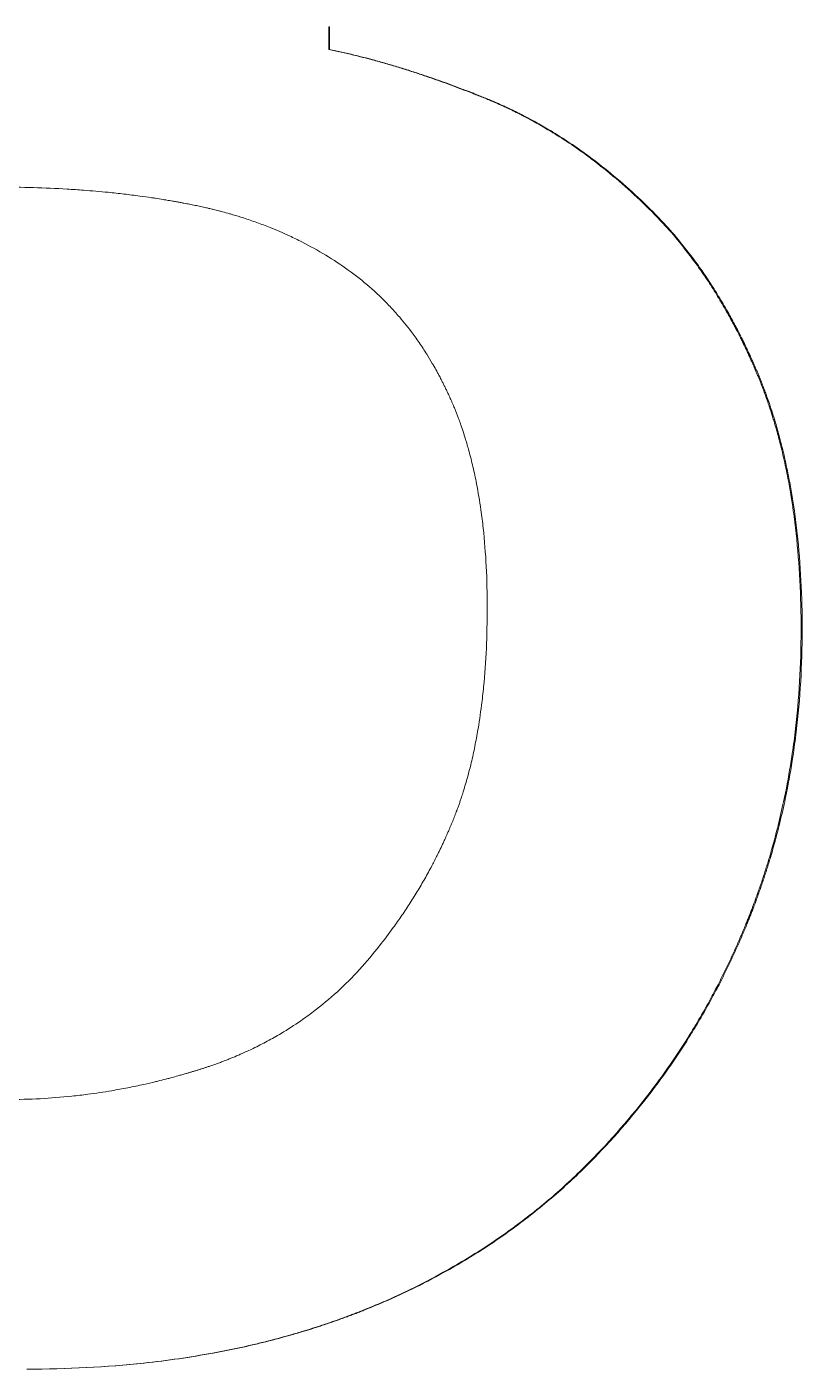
# Model space of a CAD drawing. Header units: millimetres. Extents: x 0 to 8410, y 0 to 5940.
# Drawn here: x 537.931 to 538.764, y 4859.147 to 4860.59 of the extents above; entities that cross this region are included whole.
import ezdxf

# ---------------------------------------------------------------- set-up
doc = ezdxf.new("R2010")
doc.units = ezdxf.units.MM
doc.header["$LTSCALE"] = 10
doc.layers.add('가시적인 것(ISO)', color=3, linetype='Continuous', lineweight=5, true_color=0x00ff00)

msp = doc.modelspace()

# ---------------------------------------------------------------- linework, layer by layer
at = {"layer": '가시적인 것(ISO)'}
for p, q in [((538.2556, 4860.5896), (538.2564, 4860.5896)), ((538.2564, 4860.5896), (538.2564, 4860.5653)), ((538.2556, 4860.5653), (538.2564, 4860.5653)), ((538.5902, 4860.4032), (538.5913, 4860.4032))]:
    msp.add_line(p, q, dxfattribs=at)
for points, knots in [([(538.2556, 4860.5896), (538.2556, 4860.5862), (538.2556, 4860.5829), (538.2556, 4860.5795), (538.2556, 4860.5748), (538.2556, 4860.57), (538.2556, 4860.5653)], [0, 0, 0, 0, 0.001012966, 0.001012966, 0.001012966, 0.002431118, 0.002431118, 0.002431118, 0.002431118]), ([(538.2556, 4860.5653), (538.2643, 4860.5635), (538.2732, 4860.5615), (538.2821, 4860.5593), (538.2889, 4860.5577), (538.2956, 4860.556), (538.3024, 4860.5541), (538.3047, 4860.5535), (538.307, 4860.5529), (538.3093, 4860.5522), (538.3139, 4860.551), (538.3185, 4860.5497), (538.3231, 4860.5483), (538.3254, 4860.5476), (538.3277, 4860.5469), (538.3301, 4860.5462), (538.3347, 4860.5448), (538.3394, 4860.5433), (538.3441, 4860.5418), (538.3464, 4860.541), (538.3488, 4860.5403), (538.3512, 4860.5395), (538.3559, 4860.5379), (538.3607, 4860.5363), (538.3654, 4860.5347), (538.3678, 4860.5339), (538.3702, 4860.533), (538.3726, 4860.5322), (538.3762, 4860.5309), (538.3798, 4860.5296), (538.3835, 4860.5283), (538.3847, 4860.5278), (538.3859, 4860.5274), (538.3871, 4860.5269), (538.3895, 4860.5261), (538.392, 4860.5251), (538.3944, 4860.5242), (538.3956, 4860.5238), (538.3969, 4860.5233), (538.3981, 4860.5228), (538.3999, 4860.5221), (538.4018, 4860.5214), (538.4036, 4860.5207), (538.4042, 4860.5205), (538.4048, 4860.5202), (538.4055, 4860.52), (538.4067, 4860.5195), (538.4079, 4860.5191), (538.4091, 4860.5186), (538.4098, 4860.5183), (538.4104, 4860.5181), (538.411, 4860.5178), (538.4119, 4860.5175), (538.4129, 4860.5171), (538.4138, 4860.5167), (538.4147, 4860.5164), (538.4156, 4860.516), (538.4166, 4860.5156), (538.4175, 4860.5153), (538.4184, 4860.5149), (538.4194, 4860.5145), (538.4203, 4860.5141), (538.4212, 4860.5138), (538.4222, 4860.5134), (538.4231, 4860.513), (538.424, 4860.5126), (538.425, 4860.5123), (538.4259, 4860.5119), (538.4268, 4860.5115), (538.4278, 4860.5111), (538.4287, 4860.5107), (538.4296, 4860.5103), (538.4305, 4860.5099), (538.4315, 4860.5095), (538.4324, 4860.5091), (538.4333, 4860.5087), (538.4346, 4860.5082), (538.4358, 4860.5077), (538.437, 4860.5071), (538.4377, 4860.5068), (538.4383, 4860.5066), (538.4389, 4860.5063), (538.4401, 4860.5058), (538.4413, 4860.5052), (538.4426, 4860.5046), (538.4432, 4860.5044), (538.4438, 4860.5041), (538.4444, 4860.5038), (538.4462, 4860.5029), (538.4481, 4860.5021), (538.4499, 4860.5012), (538.4511, 4860.5006), (538.4523, 4860.5001), (538.4536, 4860.4995), (538.456, 4860.4983), (538.4584, 4860.4971), (538.4608, 4860.4959), (538.462, 4860.4952), (538.4632, 4860.4946), (538.4644, 4860.494), (538.4681, 4860.4921), (538.4717, 4860.4902), (538.4752, 4860.4883), (538.4776, 4860.4869), (538.48, 4860.4856), (538.4824, 4860.4843), (538.4871, 4860.4816), (538.4918, 4860.4788), (538.4965, 4860.4759), (538.4988, 4860.4745), (538.5012, 4860.473), (538.5035, 4860.4715), (538.5105, 4860.4671), (538.5174, 4860.4625), (538.5242, 4860.4577), (538.5288, 4860.4545), (538.5333, 4860.4512), (538.5378, 4860.4478), (538.5468, 4860.441), (538.5556, 4860.434), (538.5644, 4860.4265), (538.5731, 4860.4191), (538.5817, 4860.4113), (538.5902, 4860.4032)], [0, 0, 0, 0, 0.166667, 0.166667, 0.166667, 0.291667, 0.291667, 0.291667, 0.333333, 0.333333, 0.333333, 0.416667, 0.416667, 0.416667, 0.458333, 0.458333, 0.458333, 0.541667, 0.541667, 0.541667, 0.583333, 0.583333, 0.583333, 0.666667, 0.666667, 0.666667, 0.708333, 0.708333, 0.708333, 0.770833, 0.770833, 0.770833, 0.791667, 0.791667, 0.791667, 0.833333, 0.833333, 0.833333, 0.854167, 0.854167, 0.854167, 0.885417, 0.885417, 0.885417, 0.895833, 0.895833, 0.895833, 0.916667, 0.916667, 0.916667, 0.927083, 0.927083, 0.927083, 0.942708, 0.942708, 0.942708, 0.958333, 0.958333, 0.958333, 0.973958, 0.973958, 0.973958, 0.989583, 0.989583, 0.989583, 1.005208, 1.005208, 1.005208, 1.020833, 1.020833, 1.020833, 1.036458, 1.036458, 1.036458, 1.052083, 1.052083, 1.052083, 1.072917, 1.072917, 1.072917, 1.083333, 1.083333, 1.083333, 1.104167, 1.104167, 1.104167, 1.114583, 1.114583, 1.114583, 1.145833, 1.145833, 1.145833, 1.166667, 1.166667, 1.166667, 1.208333, 1.208333, 1.208333, 1.229167, 1.229167, 1.229167, 1.291667, 1.291667, 1.291667, 1.333333, 1.333333, 1.333333, 1.416667, 1.416667, 1.416667, 1.458333, 1.458333, 1.458333, 1.583333, 1.583333, 1.583333, 1.666667, 1.666667, 1.666667, 1.833333, 1.833333, 1.833333, 2, 2, 2, 2]), ([(538.2564, 4860.5653), (538.2652, 4860.5635), (538.274, 4860.5615), (538.283, 4860.5593), (538.2897, 4860.5577), (538.2965, 4860.556), (538.3033, 4860.5541), (538.3056, 4860.5535), (538.3078, 4860.5529), (538.3101, 4860.5522), (538.3147, 4860.551), (538.3193, 4860.5497), (538.3239, 4860.5483), (538.3263, 4860.5476), (538.3286, 4860.5469), (538.3309, 4860.5462), (538.3356, 4860.5448), (538.3403, 4860.5433), (538.345, 4860.5418), (538.3473, 4860.541), (538.3497, 4860.5403), (538.352, 4860.5395), (538.3568, 4860.5379), (538.3615, 4860.5363), (538.3663, 4860.5347), (538.3687, 4860.5339), (538.3711, 4860.533), (538.3735, 4860.5322), (538.3771, 4860.5309), (538.3807, 4860.5296), (538.3844, 4860.5283), (538.3856, 4860.5278), (538.3868, 4860.5274), (538.388, 4860.5269), (538.3904, 4860.5261), (538.3929, 4860.5251), (538.3953, 4860.5242), (538.3965, 4860.5238), (538.3978, 4860.5233), (538.399, 4860.5228), (538.4008, 4860.5221), (538.4027, 4860.5214), (538.4045, 4860.5207), (538.4051, 4860.5205), (538.4057, 4860.5202), (538.4064, 4860.52), (538.4076, 4860.5195), (538.4088, 4860.5191), (538.4101, 4860.5186), (538.4107, 4860.5183), (538.4113, 4860.5181), (538.4119, 4860.5178), (538.4128, 4860.5175), (538.4138, 4860.5171), (538.4147, 4860.5167), (538.4156, 4860.5164), (538.4165, 4860.516), (538.4175, 4860.5156), (538.4184, 4860.5153), (538.4193, 4860.5149), (538.4203, 4860.5145), (538.4212, 4860.5141), (538.4221, 4860.5138), (538.4231, 4860.5134), (538.424, 4860.513), (538.4249, 4860.5126), (538.4259, 4860.5123), (538.4268, 4860.5119), (538.4277, 4860.5115), (538.4287, 4860.5111), (538.4296, 4860.5107), (538.4305, 4860.5103), (538.4315, 4860.5099), (538.4324, 4860.5095), (538.4333, 4860.5091), (538.4343, 4860.5087), (538.4355, 4860.5082), (538.4367, 4860.5077), (538.438, 4860.5071), (538.4386, 4860.5068), (538.4392, 4860.5066), (538.4398, 4860.5063), (538.441, 4860.5058), (538.4423, 4860.5052), (538.4435, 4860.5046), (538.4441, 4860.5044), (538.4447, 4860.5041), (538.4453, 4860.5038), (538.4472, 4860.5029), (538.449, 4860.5021), (538.4508, 4860.5012), (538.4521, 4860.5006), (538.4533, 4860.5001), (538.4545, 4860.4995), (538.4569, 4860.4983), (538.4594, 4860.4971), (538.4618, 4860.4959), (538.463, 4860.4952), (538.4642, 4860.4946), (538.4654, 4860.494), (538.469, 4860.4921), (538.4726, 4860.4902), (538.4762, 4860.4883), (538.4786, 4860.4869), (538.481, 4860.4856), (538.4833, 4860.4843), (538.4881, 4860.4816), (538.4928, 4860.4788), (538.4975, 4860.4759), (538.4998, 4860.4745), (538.5021, 4860.473), (538.5045, 4860.4715), (538.5114, 4860.4671), (538.5183, 4860.4625), (538.5252, 4860.4577), (538.5297, 4860.4545), (538.5343, 4860.4512), (538.5388, 4860.4478), (538.5478, 4860.441), (538.5566, 4860.434), (538.5654, 4860.4265), (538.5741, 4860.4191), (538.5828, 4860.4113), (538.5913, 4860.4032)], [0, 0, 0, 0, 0.166667, 0.166667, 0.166667, 0.291667, 0.291667, 0.291667, 0.333333, 0.333333, 0.333333, 0.416667, 0.416667, 0.416667, 0.458333, 0.458333, 0.458333, 0.541667, 0.541667, 0.541667, 0.583333, 0.583333, 0.583333, 0.666667, 0.666667, 0.666667, 0.708333, 0.708333, 0.708333, 0.770833, 0.770833, 0.770833, 0.791667, 0.791667, 0.791667, 0.833333, 0.833333, 0.833333, 0.854167, 0.854167, 0.854167, 0.885417, 0.885417, 0.885417, 0.895833, 0.895833, 0.895833, 0.916667, 0.916667, 0.916667, 0.927083, 0.927083, 0.927083, 0.942708, 0.942708, 0.942708, 0.958333, 0.958333, 0.958333, 0.973958, 0.973958, 0.973958, 0.989583, 0.989583, 0.989583, 1.005208, 1.005208, 1.005208, 1.020833, 1.020833, 1.020833, 1.036458, 1.036458, 1.036458, 1.052083, 1.052083, 1.052083, 1.072917, 1.072917, 1.072917, 1.083333, 1.083333, 1.083333, 1.104167, 1.104167, 1.104167, 1.114583, 1.114583, 1.114583, 1.145833, 1.145833, 1.145833, 1.166667, 1.166667, 1.166667, 1.208333, 1.208333, 1.208333, 1.229167, 1.229167, 1.229167, 1.291667, 1.291667, 1.291667, 1.333333, 1.333333, 1.333333, 1.416667, 1.416667, 1.416667, 1.458333, 1.458333, 1.458333, 1.583333, 1.583333, 1.583333, 1.666667, 1.666667, 1.666667, 1.833333, 1.833333, 1.833333, 2, 2, 2, 2]), ([(538.2766, 4860.3283), (538.2687, 4860.3339), (538.2607, 4860.3392), (538.2523, 4860.3443), (538.244, 4860.3493), (538.2355, 4860.3541), (538.2267, 4860.3585), (538.2223, 4860.3608), (538.2178, 4860.3629), (538.2133, 4860.365), (538.2065, 4860.3682), (538.1996, 4860.3711), (538.1926, 4860.3739), (538.1903, 4860.3749), (538.1879, 4860.3758), (538.1855, 4860.3767), (538.1808, 4860.3785), (538.176, 4860.3802), (538.1711, 4860.3818), (538.1687, 4860.3827), (538.1662, 4860.3835), (538.1638, 4860.3843), (538.1601, 4860.3855), (538.1564, 4860.3866), (538.1526, 4860.3877), (538.1514, 4860.3881), (538.1501, 4860.3884), (538.1488, 4860.3888), (538.1463, 4860.3895), (538.1438, 4860.3902), (538.1412, 4860.3909), (538.14, 4860.3912), (538.1387, 4860.3916), (538.1374, 4860.3919), (538.1355, 4860.3924), (538.1335, 4860.3929), (538.1316, 4860.3933), (538.131, 4860.3935), (538.1303, 4860.3937), (538.1297, 4860.3938), (538.1284, 4860.3941), (538.1271, 4860.3944), (538.1258, 4860.3947), (538.1251, 4860.3949), (538.1245, 4860.395), (538.1238, 4860.3952), (538.1228, 4860.3954), (538.1218, 4860.3956), (538.1209, 4860.3959), (538.1199, 4860.3961), (538.1189, 4860.3963), (538.1179, 4860.3965), (538.1169, 4860.3967), (538.1159, 4860.3969), (538.1149, 4860.3971), (538.1139, 4860.3974), (538.1129, 4860.3976), (538.1119, 4860.3978), (538.1109, 4860.398), (538.1099, 4860.3982), (538.1089, 4860.3984), (538.1079, 4860.3986), (538.1069, 4860.3988), (538.1059, 4860.399), (538.1049, 4860.3992), (538.1039, 4860.3994), (538.1029, 4860.3995), (538.1019, 4860.3997), (538.1009, 4860.3999), (538.0999, 4860.4001), (538.0985, 4860.4004), (538.0972, 4860.4006), (538.0958, 4860.4009), (538.0952, 4860.401), (538.0945, 4860.4011), (538.0938, 4860.4012), (538.0925, 4860.4015), (538.0911, 4860.4017), (538.0898, 4860.402), (538.0891, 4860.4021), (538.0884, 4860.4022), (538.0877, 4860.4023), (538.0857, 4860.4027), (538.0836, 4860.403), (538.0816, 4860.4034), (538.0802, 4860.4036), (538.0788, 4860.4038), (538.0775, 4860.404), (538.0747, 4860.4045), (538.072, 4860.4049), (538.0692, 4860.4054), (538.0678, 4860.4056), (538.0664, 4860.4058), (538.065, 4860.406), (538.0609, 4860.4066), (538.0567, 4860.4072), (538.0525, 4860.4078), (538.0497, 4860.4081), (538.0469, 4860.4085), (538.044, 4860.4089), (538.0384, 4860.4096), (538.0327, 4860.4102), (538.0269, 4860.4109), (538.0241, 4860.4112), (538.0212, 4860.4115), (538.0183, 4860.4118), (538.0097, 4860.4126), (538.0009, 4860.4134), (537.9921, 4860.4141), (537.9862, 4860.4145), (537.9802, 4860.4149), (537.9743, 4860.4153), (537.9623, 4860.416), (537.9502, 4860.4165), (537.938, 4860.4169), (537.9257, 4860.4172), (537.9133, 4860.4174), (537.9007, 4860.4174)], [0, 0, 0, 0, 0.166667, 0.166667, 0.166667, 0.333333, 0.333333, 0.333333, 0.416667, 0.416667, 0.416667, 0.541667, 0.541667, 0.541667, 0.583333, 0.583333, 0.583333, 0.666667, 0.666667, 0.666667, 0.708333, 0.708333, 0.708333, 0.770833, 0.770833, 0.770833, 0.791667, 0.791667, 0.791667, 0.833333, 0.833333, 0.833333, 0.854167, 0.854167, 0.854167, 0.885417, 0.885417, 0.885417, 0.895833, 0.895833, 0.895833, 0.916667, 0.916667, 0.916667, 0.927083, 0.927083, 0.927083, 0.942708, 0.942708, 0.942708, 0.958333, 0.958333, 0.958333, 0.973958, 0.973958, 0.973958, 0.989583, 0.989583, 0.989583, 1.005208, 1.005208, 1.005208, 1.020833, 1.020833, 1.020833, 1.036458, 1.036458, 1.036458, 1.052083, 1.052083, 1.052083, 1.072917, 1.072917, 1.072917, 1.083333, 1.083333, 1.083333, 1.104167, 1.104167, 1.104167, 1.114583, 1.114583, 1.114583, 1.145833, 1.145833, 1.145833, 1.166667, 1.166667, 1.166667, 1.208333, 1.208333, 1.208333, 1.229167, 1.229167, 1.229167, 1.291667, 1.291667, 1.291667, 1.333333, 1.333333, 1.333333, 1.416667, 1.416667, 1.416667, 1.458333, 1.458333, 1.458333, 1.583333, 1.583333, 1.583333, 1.666667, 1.666667, 1.666667, 1.833333, 1.833333, 1.833333, 2, 2, 2, 2]), ([(538.5902, 4860.4032), (538.5988, 4860.3954), (538.607, 4860.3871), (538.615, 4860.3784), (538.621, 4860.3719), (538.6268, 4860.3652), (538.6325, 4860.3582), (538.6344, 4860.3559), (538.6363, 4860.3536), (538.6381, 4860.3512), (538.6419, 4860.3465), (538.6455, 4860.3417), (538.6491, 4860.3368), (538.6509, 4860.3343), (538.6527, 4860.3318), (538.6545, 4860.3293), (538.658, 4860.3243), (538.6615, 4860.3192), (538.6649, 4860.3139), (538.6666, 4860.3113), (538.6682, 4860.3087), (538.6699, 4860.306), (538.6732, 4860.3007), (538.6765, 4860.2953), (538.6797, 4860.2898), (538.6813, 4860.287), (538.6829, 4860.2842), (538.6845, 4860.2814), (538.6868, 4860.2772), (538.6891, 4860.273), (538.6914, 4860.2686), (538.6922, 4860.2672), (538.6929, 4860.2657), (538.6937, 4860.2643), (538.6952, 4860.2614), (538.6967, 4860.2585), (538.6982, 4860.2555), (538.6989, 4860.254), (538.6996, 4860.2525), (538.7004, 4860.2511), (538.7015, 4860.2488), (538.7025, 4860.2466), (538.7036, 4860.2443), (538.704, 4860.2436), (538.7043, 4860.2428), (538.7047, 4860.242), (538.7054, 4860.2405), (538.7061, 4860.239), (538.7068, 4860.2375), (538.7071, 4860.2367), (538.7075, 4860.236), (538.7078, 4860.2352), (538.7084, 4860.234), (538.7089, 4860.2329), (538.7094, 4860.2317), (538.7099, 4860.2306), (538.7105, 4860.2294), (538.711, 4860.2283), (538.7115, 4860.2271), (538.712, 4860.2259), (538.7125, 4860.2248), (538.713, 4860.2236), (538.7135, 4860.2224), (538.714, 4860.2212), (538.7145, 4860.2201), (538.715, 4860.2189), (538.7155, 4860.2177), (538.716, 4860.2165), (538.7165, 4860.2153), (538.717, 4860.2141), (538.7175, 4860.2129), (538.718, 4860.2117), (538.7185, 4860.2105), (538.719, 4860.2093), (538.7195, 4860.2081), (538.7199, 4860.2069), (538.7206, 4860.2053), (538.7212, 4860.2037), (538.7218, 4860.2021), (538.7221, 4860.2012), (538.7224, 4860.2004), (538.7228, 4860.1996), (538.7234, 4860.198), (538.724, 4860.1963), (538.7246, 4860.1947), (538.7249, 4860.1939), (538.7252, 4860.193), (538.7255, 4860.1922), (538.7264, 4860.1897), (538.7272, 4860.1872), (538.7281, 4860.1847), (538.7287, 4860.183), (538.7292, 4860.1813), (538.7298, 4860.1796), (538.7309, 4860.1763), (538.732, 4860.1728), (538.7331, 4860.1694), (538.7336, 4860.1677), (538.7341, 4860.1659), (538.7346, 4860.1642), (538.7362, 4860.159), (538.7377, 4860.1537), (538.7391, 4860.1484), (538.74, 4860.1448), (538.741, 4860.1412), (538.7419, 4860.1376), (538.7437, 4860.1304), (538.7453, 4860.123), (538.7469, 4860.1155), (538.7477, 4860.1118), (538.7484, 4860.108), (538.7492, 4860.1042), (538.7513, 4860.0928), (538.7533, 4860.0812), (538.7549, 4860.0693), (538.7561, 4860.0613), (538.7571, 4860.0533), (538.758, 4860.0451), (538.7597, 4860.0287), (538.7611, 4860.0119), (538.762, 4859.9946), (538.7629, 4859.9773), (538.7633, 4859.9596), (538.7633, 4859.9413)], [0, 0, 0, 0, 0.166667, 0.166667, 0.166667, 0.291667, 0.291667, 0.291667, 0.333333, 0.333333, 0.333333, 0.416667, 0.416667, 0.416667, 0.458333, 0.458333, 0.458333, 0.541667, 0.541667, 0.541667, 0.583333, 0.583333, 0.583333, 0.666667, 0.666667, 0.666667, 0.708333, 0.708333, 0.708333, 0.770833, 0.770833, 0.770833, 0.791667, 0.791667, 0.791667, 0.833333, 0.833333, 0.833333, 0.854167, 0.854167, 0.854167, 0.885417, 0.885417, 0.885417, 0.895833, 0.895833, 0.895833, 0.916667, 0.916667, 0.916667, 0.927083, 0.927083, 0.927083, 0.942708, 0.942708, 0.942708, 0.958333, 0.958333, 0.958333, 0.973958, 0.973958, 0.973958, 0.989583, 0.989583, 0.989583, 1.005208, 1.005208, 1.005208, 1.020833, 1.020833, 1.020833, 1.036458, 1.036458, 1.036458, 1.052083, 1.052083, 1.052083, 1.072917, 1.072917, 1.072917, 1.083333, 1.083333, 1.083333, 1.104167, 1.104167, 1.104167, 1.114583, 1.114583, 1.114583, 1.145833, 1.145833, 1.145833, 1.166667, 1.166667, 1.166667, 1.208333, 1.208333, 1.208333, 1.229167, 1.229167, 1.229167, 1.291667, 1.291667, 1.291667, 1.333333, 1.333333, 1.333333, 1.416667, 1.416667, 1.416667, 1.458333, 1.458333, 1.458333, 1.583333, 1.583333, 1.583333, 1.666667, 1.666667, 1.666667, 1.833333, 1.833333, 1.833333, 2, 2, 2, 2]), ([(538.5913, 4860.4032), (538.5998, 4860.3954), (538.608, 4860.3871), (538.616, 4860.3784), (538.622, 4860.3719), (538.6279, 4860.3652), (538.6335, 4860.3582), (538.6354, 4860.3559), (538.6373, 4860.3536), (538.6392, 4860.3512), (538.6429, 4860.3465), (538.6466, 4860.3417), (538.6502, 4860.3368), (538.652, 4860.3343), (538.6538, 4860.3318), (538.6555, 4860.3293), (538.6591, 4860.3243), (538.6625, 4860.3192), (538.6659, 4860.3139), (538.6676, 4860.3113), (538.6693, 4860.3087), (538.671, 4860.306), (538.6743, 4860.3007), (538.6776, 4860.2953), (538.6808, 4860.2898), (538.6824, 4860.287), (538.684, 4860.2842), (538.6856, 4860.2814), (538.6879, 4860.2772), (538.6902, 4860.273), (538.6925, 4860.2686), (538.6933, 4860.2672), (538.6941, 4860.2657), (538.6948, 4860.2643), (538.6963, 4860.2614), (538.6978, 4860.2585), (538.6993, 4860.2555), (538.7, 4860.254), (538.7007, 4860.2525), (538.7015, 4860.2511), (538.7026, 4860.2488), (538.7036, 4860.2466), (538.7047, 4860.2443), (538.7051, 4860.2436), (538.7054, 4860.2428), (538.7058, 4860.242), (538.7065, 4860.2405), (538.7072, 4860.239), (538.7079, 4860.2375), (538.7083, 4860.2367), (538.7086, 4860.236), (538.709, 4860.2352), (538.7095, 4860.234), (538.71, 4860.2329), (538.7105, 4860.2317), (538.7111, 4860.2306), (538.7116, 4860.2294), (538.7121, 4860.2283), (538.7126, 4860.2271), (538.7131, 4860.2259), (538.7136, 4860.2248), (538.7141, 4860.2236), (538.7146, 4860.2224), (538.7152, 4860.2212), (538.7157, 4860.2201), (538.7162, 4860.2189), (538.7167, 4860.2177), (538.7172, 4860.2165), (538.7177, 4860.2153), (538.7182, 4860.2141), (538.7186, 4860.2129), (538.7191, 4860.2117), (538.7196, 4860.2105), (538.7201, 4860.2093), (538.7206, 4860.2081), (538.7211, 4860.2069), (538.7217, 4860.2053), (538.7223, 4860.2037), (538.7229, 4860.2021), (538.7233, 4860.2012), (538.7236, 4860.2004), (538.7239, 4860.1996), (538.7245, 4860.198), (538.7251, 4860.1963), (538.7257, 4860.1947), (538.726, 4860.1939), (538.7263, 4860.193), (538.7266, 4860.1922), (538.7275, 4860.1897), (538.7284, 4860.1872), (538.7292, 4860.1847), (538.7298, 4860.183), (538.7304, 4860.1813), (538.7309, 4860.1796), (538.732, 4860.1763), (538.7331, 4860.1728), (538.7342, 4860.1694), (538.7347, 4860.1677), (538.7352, 4860.1659), (538.7358, 4860.1642), (538.7373, 4860.159), (538.7388, 4860.1537), (538.7402, 4860.1484), (538.7412, 4860.1448), (538.7421, 4860.1412), (538.743, 4860.1376), (538.7448, 4860.1304), (538.7465, 4860.123), (538.748, 4860.1155), (538.7488, 4860.1118), (538.7496, 4860.108), (538.7503, 4860.1042), (538.7525, 4860.0928), (538.7544, 4860.0812), (538.7561, 4860.0693), (538.7572, 4860.0613), (538.7582, 4860.0533), (538.7591, 4860.0451), (538.7609, 4860.0287), (538.7622, 4860.0119), (538.7631, 4859.9946), (538.764, 4859.9773), (538.7645, 4859.9596), (538.7645, 4859.9413)], [0, 0, 0, 0, 0.166667, 0.166667, 0.166667, 0.291667, 0.291667, 0.291667, 0.333333, 0.333333, 0.333333, 0.416667, 0.416667, 0.416667, 0.458333, 0.458333, 0.458333, 0.541667, 0.541667, 0.541667, 0.583333, 0.583333, 0.583333, 0.666667, 0.666667, 0.666667, 0.708333, 0.708333, 0.708333, 0.770833, 0.770833, 0.770833, 0.791667, 0.791667, 0.791667, 0.833333, 0.833333, 0.833333, 0.854167, 0.854167, 0.854167, 0.885417, 0.885417, 0.885417, 0.895833, 0.895833, 0.895833, 0.916667, 0.916667, 0.916667, 0.927083, 0.927083, 0.927083, 0.942708, 0.942708, 0.942708, 0.958333, 0.958333, 0.958333, 0.973958, 0.973958, 0.973958, 0.989583, 0.989583, 0.989583, 1.005208, 1.005208, 1.005208, 1.020833, 1.020833, 1.020833, 1.036458, 1.036458, 1.036458, 1.052083, 1.052083, 1.052083, 1.072917, 1.072917, 1.072917, 1.083333, 1.083333, 1.083333, 1.104167, 1.104167, 1.104167, 1.114583, 1.114583, 1.114583, 1.145833, 1.145833, 1.145833, 1.166667, 1.166667, 1.166667, 1.208333, 1.208333, 1.208333, 1.229167, 1.229167, 1.229167, 1.291667, 1.291667, 1.291667, 1.333333, 1.333333, 1.333333, 1.416667, 1.416667, 1.416667, 1.458333, 1.458333, 1.458333, 1.583333, 1.583333, 1.583333, 1.666667, 1.666667, 1.666667, 1.833333, 1.833333, 1.833333, 2, 2, 2, 2]), ([(538.4259, 4859.9656), (538.4259, 4859.9807), (538.4256, 4859.9954), (538.4249, 4860.0096), (538.4241, 4860.0238), (538.423, 4860.0375), (538.4216, 4860.0508), (538.4209, 4860.0575), (538.42, 4860.064), (538.4191, 4860.0705), (538.4178, 4860.0801), (538.4162, 4860.0895), (538.4144, 4860.0987), (538.4138, 4860.1018), (538.4132, 4860.1048), (538.4126, 4860.1078), (538.4113, 4860.1138), (538.4099, 4860.1197), (538.4085, 4860.1255), (538.4077, 4860.1283), (538.407, 4860.1312), (538.4062, 4860.134), (538.405, 4860.1383), (538.4038, 4860.1425), (538.4026, 4860.1466), (538.4022, 4860.148), (538.4017, 4860.1493), (538.4013, 4860.1507), (538.4004, 4860.1534), (538.3995, 4860.1561), (538.3986, 4860.1588), (538.3982, 4860.1601), (538.3977, 4860.1615), (538.3972, 4860.1628), (538.3965, 4860.1648), (538.3958, 4860.1667), (538.3951, 4860.1687), (538.3949, 4860.1693), (538.3946, 4860.17), (538.3944, 4860.1706), (538.3939, 4860.1719), (538.3934, 4860.1732), (538.3929, 4860.1745), (538.3926, 4860.1751), (538.3924, 4860.1758), (538.3921, 4860.1764), (538.3916, 4860.1777), (538.3911, 4860.1789), (538.3906, 4860.1802), (538.3903, 4860.1808), (538.3901, 4860.1814), (538.3898, 4860.1821), (538.3894, 4860.183), (538.389, 4860.1839), (538.3886, 4860.1849), (538.3882, 4860.1858), (538.3878, 4860.1867), (538.3874, 4860.1877), (538.387, 4860.1886), (538.3866, 4860.1895), (538.3862, 4860.1904), (538.3858, 4860.1913), (538.3854, 4860.1922), (538.385, 4860.1932), (538.3844, 4860.1944), (538.3838, 4860.1956), (538.3833, 4860.1968), (538.383, 4860.1974), (538.3827, 4860.198), (538.3824, 4860.1986), (538.3819, 4860.1998), (538.3813, 4860.201), (538.3807, 4860.2021), (538.3804, 4860.2027), (538.3801, 4860.2033), (538.3798, 4860.2039), (538.3792, 4860.2051), (538.3787, 4860.2063), (538.3781, 4860.2074), (538.3778, 4860.208), (538.3775, 4860.2086), (538.3772, 4860.2092), (538.3763, 4860.2109), (538.3754, 4860.2127), (538.3745, 4860.2144), (538.3739, 4860.2156), (538.3732, 4860.2167), (538.3726, 4860.2178), (538.3714, 4860.2201), (538.3701, 4860.2224), (538.3689, 4860.2246), (538.3682, 4860.2257), (538.3676, 4860.2268), (538.3669, 4860.2279), (538.365, 4860.2312), (538.363, 4860.2345), (538.361, 4860.2377), (538.3596, 4860.2399), (538.3583, 4860.242), (538.3569, 4860.2441), (538.3541, 4860.2483), (538.3513, 4860.2524), (538.3484, 4860.2564), (538.3469, 4860.2584), (538.3455, 4860.2604), (538.344, 4860.2624), (538.3395, 4860.2683), (538.3348, 4860.274), (538.33, 4860.2796), (538.3268, 4860.2832), (538.3236, 4860.2868), (538.3202, 4860.2903), (538.3135, 4860.2974), (538.3066, 4860.304), (538.2993, 4860.3103), (538.292, 4860.3167), (538.2844, 4860.3226), (538.2766, 4860.3283)], [0, 0, 0, 0, 0.166667, 0.166667, 0.166667, 0.333333, 0.333333, 0.333333, 0.416667, 0.416667, 0.416667, 0.541667, 0.541667, 0.541667, 0.583333, 0.583333, 0.583333, 0.666667, 0.666667, 0.666667, 0.708333, 0.708333, 0.708333, 0.770833, 0.770833, 0.770833, 0.791667, 0.791667, 0.791667, 0.833333, 0.833333, 0.833333, 0.854167, 0.854167, 0.854167, 0.885417, 0.885417, 0.885417, 0.895833, 0.895833, 0.895833, 0.916667, 0.916667, 0.916667, 0.927083, 0.927083, 0.927083, 0.947917, 0.947917, 0.947917, 0.958333, 0.958333, 0.958333, 0.973958, 0.973958, 0.973958, 0.989583, 0.989583, 0.989583, 1.005208, 1.005208, 1.005208, 1.020833, 1.020833, 1.020833, 1.041667, 1.041667, 1.041667, 1.052083, 1.052083, 1.052083, 1.072917, 1.072917, 1.072917, 1.083333, 1.083333, 1.083333, 1.104167, 1.104167, 1.104167, 1.114583, 1.114583, 1.114583, 1.145833, 1.145833, 1.145833, 1.166667, 1.166667, 1.166667, 1.208333, 1.208333, 1.208333, 1.229167, 1.229167, 1.229167, 1.291667, 1.291667, 1.291667, 1.333333, 1.333333, 1.333333, 1.416667, 1.416667, 1.416667, 1.458333, 1.458333, 1.458333, 1.583333, 1.583333, 1.583333, 1.666667, 1.666667, 1.666667, 1.833333, 1.833333, 1.833333, 2, 2, 2, 2]), ([(538.2887, 4859.5767), (538.2961, 4859.585), (538.3032, 4859.5934), (538.31, 4859.602), (538.3152, 4859.6085), (538.3201, 4859.615), (538.3249, 4859.6216), (538.3265, 4859.6238), (538.3281, 4859.626), (538.3296, 4859.6282), (538.3328, 4859.6326), (538.3358, 4859.6371), (538.3388, 4859.6416), (538.3403, 4859.6438), (538.3418, 4859.6461), (538.3432, 4859.6483), (538.3461, 4859.6529), (538.3489, 4859.6574), (538.3517, 4859.662), (538.3531, 4859.6643), (538.3544, 4859.6666), (538.3558, 4859.6689), (538.3585, 4859.6736), (538.3611, 4859.6782), (538.3636, 4859.6829), (538.3649, 4859.6852), (538.3661, 4859.6876), (538.3674, 4859.69), (538.3692, 4859.6935), (538.371, 4859.6971), (538.3728, 4859.7006), (538.3734, 4859.7018), (538.374, 4859.703), (538.3746, 4859.7042), (538.3757, 4859.7066), (538.3769, 4859.709), (538.378, 4859.7114), (538.3786, 4859.7126), (538.3791, 4859.7138), (538.3797, 4859.7151), (538.3805, 4859.7169), (538.3813, 4859.7187), (538.3821, 4859.7205), (538.3824, 4859.7211), (538.3827, 4859.7217), (538.3829, 4859.7223), (538.3835, 4859.7236), (538.384, 4859.7248), (538.3845, 4859.726), (538.3848, 4859.7266), (538.3851, 4859.7272), (538.3853, 4859.7278), (538.3857, 4859.7287), (538.3861, 4859.7297), (538.3865, 4859.7306), (538.3869, 4859.7315), (538.3873, 4859.7324), (538.3876, 4859.7333), (538.388, 4859.7343), (538.3884, 4859.7352), (538.3888, 4859.7361), (538.3892, 4859.737), (538.3895, 4859.738), (538.3899, 4859.7389), (538.3903, 4859.7398), (538.3906, 4859.7408), (538.391, 4859.7417), (538.3914, 4859.7426), (538.3917, 4859.7435), (538.3921, 4859.7445), (538.3925, 4859.7454), (538.3928, 4859.7464), (538.3932, 4859.7473), (538.3935, 4859.7483), (538.3939, 4859.7492), (538.3942, 4859.7502), (538.3947, 4859.7514), (538.3951, 4859.7527), (538.3956, 4859.754), (538.3958, 4859.7546), (538.3961, 4859.7553), (538.3963, 4859.7559), (538.3967, 4859.7572), (538.3972, 4859.7585), (538.3976, 4859.7598), (538.3978, 4859.7605), (538.3981, 4859.7611), (538.3983, 4859.7618), (538.3989, 4859.7638), (538.3996, 4859.7657), (538.4002, 4859.7677), (538.4006, 4859.7691), (538.401, 4859.7704), (538.4014, 4859.7718), (538.4022, 4859.7745), (538.403, 4859.7772), (538.4038, 4859.7799), (538.4042, 4859.7813), (538.4046, 4859.7827), (538.405, 4859.7841), (538.4061, 4859.7882), (538.4072, 4859.7924), (538.4082, 4859.7967), (538.4089, 4859.7996), (538.4096, 4859.8024), (538.4103, 4859.8054), (538.4116, 4859.8112), (538.4128, 4859.8171), (538.4139, 4859.8231), (538.4145, 4859.8261), (538.4151, 4859.8292), (538.4156, 4859.8323), (538.4172, 4859.8415), (538.4186, 4859.8509), (538.4198, 4859.8606), (538.4206, 4859.8671), (538.4214, 4859.8736), (538.422, 4859.8803), (538.4233, 4859.8937), (538.4243, 4859.9075), (538.425, 4859.9217), (538.4256, 4859.9359), (538.4259, 4859.9505), (538.4259, 4859.9656)], [0, 0, 0, 0, 0.166667, 0.166667, 0.166667, 0.291667, 0.291667, 0.291667, 0.333333, 0.333333, 0.333333, 0.416667, 0.416667, 0.416667, 0.458333, 0.458333, 0.458333, 0.541667, 0.541667, 0.541667, 0.583333, 0.583333, 0.583333, 0.666667, 0.666667, 0.666667, 0.708333, 0.708333, 0.708333, 0.770833, 0.770833, 0.770833, 0.791667, 0.791667, 0.791667, 0.833333, 0.833333, 0.833333, 0.854167, 0.854167, 0.854167, 0.885417, 0.885417, 0.885417, 0.895833, 0.895833, 0.895833, 0.916667, 0.916667, 0.916667, 0.927083, 0.927083, 0.927083, 0.942708, 0.942708, 0.942708, 0.958333, 0.958333, 0.958333, 0.973958, 0.973958, 0.973958, 0.989583, 0.989583, 0.989583, 1.005208, 1.005208, 1.005208, 1.020833, 1.020833, 1.020833, 1.036458, 1.036458, 1.036458, 1.052083, 1.052083, 1.052083, 1.072917, 1.072917, 1.072917, 1.083333, 1.083333, 1.083333, 1.104167, 1.104167, 1.104167, 1.114583, 1.114583, 1.114583, 1.145833, 1.145833, 1.145833, 1.166667, 1.166667, 1.166667, 1.208333, 1.208333, 1.208333, 1.229167, 1.229167, 1.229167, 1.291667, 1.291667, 1.291667, 1.333333, 1.333333, 1.333333, 1.416667, 1.416667, 1.416667, 1.458333, 1.458333, 1.458333, 1.583333, 1.583333, 1.583333, 1.666667, 1.666667, 1.666667, 1.833333, 1.833333, 1.833333, 2, 2, 2, 2]), ([(538.7633, 4859.9413), (538.7633, 4859.9226), (538.7628, 4859.9042), (538.7617, 4859.886), (538.7607, 4859.8678), (538.7591, 4859.8498), (538.7569, 4859.832), (538.7559, 4859.8232), (538.7547, 4859.8143), (538.7534, 4859.8056), (538.7514, 4859.7925), (538.7491, 4859.7795), (538.7465, 4859.7666), (538.7456, 4859.7623), (538.7447, 4859.758), (538.7438, 4859.7538), (538.742, 4859.7452), (538.74, 4859.7368), (538.7378, 4859.7284), (538.7368, 4859.7242), (538.7357, 4859.72), (538.7346, 4859.7158), (538.7329, 4859.7096), (538.7311, 4859.7033), (538.7293, 4859.6971), (538.7286, 4859.6951), (538.728, 4859.693), (538.7274, 4859.6909), (538.7261, 4859.6868), (538.7248, 4859.6827), (538.7235, 4859.6787), (538.7228, 4859.6766), (538.7222, 4859.6746), (538.7215, 4859.6725), (538.7201, 4859.6685), (538.7187, 4859.6644), (538.7173, 4859.6604), (538.7166, 4859.6583), (538.7159, 4859.6563), (538.7151, 4859.6543), (538.7141, 4859.6513), (538.7129, 4859.6483), (538.7118, 4859.6453), (538.7114, 4859.6443), (538.711, 4859.6433), (538.7107, 4859.6423), (538.7101, 4859.6408), (538.7095, 4859.6393), (538.7089, 4859.6378), (538.7084, 4859.6363), (538.7078, 4859.6348), (538.7072, 4859.6333), (538.7066, 4859.6318), (538.706, 4859.6303), (538.7054, 4859.6289), (538.7048, 4859.6274), (538.7042, 4859.6259), (538.7036, 4859.6244), (538.7028, 4859.6224), (538.702, 4859.6205), (538.7011, 4859.6185), (538.7007, 4859.6175), (538.7003, 4859.6165), (538.6999, 4859.6156), (538.6986, 4859.6126), (538.6974, 4859.6097), (538.6961, 4859.6068), (538.6953, 4859.6048), (538.6944, 4859.6029), (538.6935, 4859.6009), (538.6918, 4859.5971), (538.69, 4859.5932), (538.6883, 4859.5894), (538.6874, 4859.5875), (538.6865, 4859.5856), (538.6856, 4859.5837), (538.6837, 4859.5798), (538.6819, 4859.5761), (538.68, 4859.5723), (538.6791, 4859.5704), (538.6782, 4859.5685), (538.6772, 4859.5666), (538.6744, 4859.561), (538.6715, 4859.5554), (538.6685, 4859.5499), (538.6665, 4859.5462), (538.6645, 4859.5425), (538.6625, 4859.5388), (538.6584, 4859.5315), (538.6543, 4859.5243), (538.65, 4859.5171), (538.6478, 4859.5135), (538.6457, 4859.51), (538.6435, 4859.5064), (538.6325, 4859.4887), (538.6208, 4859.4715), (538.6085, 4859.4548), (538.5887, 4859.428), (538.5672, 4859.4024), (538.5439, 4859.3781)], [0, 0, 0, 0, 0.166667, 0.166667, 0.166667, 0.333333, 0.333333, 0.333333, 0.416667, 0.416667, 0.416667, 0.541667, 0.541667, 0.541667, 0.583333, 0.583333, 0.583333, 0.666667, 0.666667, 0.666667, 0.708333, 0.708333, 0.708333, 0.770833, 0.770833, 0.770833, 0.791667, 0.791667, 0.791667, 0.833333, 0.833333, 0.833333, 0.854167, 0.854167, 0.854167, 0.895833, 0.895833, 0.895833, 0.916667, 0.916667, 0.916667, 0.947917, 0.947917, 0.947917, 0.958333, 0.958333, 0.958333, 0.973958, 0.973958, 0.973958, 0.989583, 0.989583, 0.989583, 1.005208, 1.005208, 1.005208, 1.020833, 1.020833, 1.020833, 1.041667, 1.041667, 1.041667, 1.052083, 1.052083, 1.052083, 1.083333, 1.083333, 1.083333, 1.104167, 1.104167, 1.104167, 1.145833, 1.145833, 1.145833, 1.166667, 1.166667, 1.166667, 1.208333, 1.208333, 1.208333, 1.229167, 1.229167, 1.229167, 1.291667, 1.291667, 1.291667, 1.333333, 1.333333, 1.333333, 1.416667, 1.416667, 1.416667, 1.458333, 1.458333, 1.458333, 1.666667, 1.666667, 1.666667, 2, 2, 2, 2]), ([(538.7645, 4859.9413), (538.7645, 4859.9226), (538.7639, 4859.9042), (538.7629, 4859.886), (538.7618, 4859.8678), (538.7602, 4859.8498), (538.7581, 4859.832), (538.757, 4859.8232), (538.7558, 4859.8143), (538.7545, 4859.8056), (538.7525, 4859.7925), (538.7502, 4859.7795), (538.7476, 4859.7666), (538.7468, 4859.7623), (538.7459, 4859.758), (538.745, 4859.7538), (538.7431, 4859.7452), (538.7411, 4859.7368), (538.739, 4859.7284), (538.7379, 4859.7242), (538.7368, 4859.72), (538.7357, 4859.7158), (538.734, 4859.7096), (538.7322, 4859.7033), (538.7304, 4859.6971), (538.7298, 4859.6951), (538.7291, 4859.693), (538.7285, 4859.6909), (538.7273, 4859.6868), (538.726, 4859.6827), (538.7246, 4859.6787), (538.724, 4859.6766), (538.7233, 4859.6746), (538.7226, 4859.6725), (538.7213, 4859.6685), (538.7199, 4859.6644), (538.7184, 4859.6604), (538.7177, 4859.6583), (538.717, 4859.6563), (538.7163, 4859.6543), (538.7152, 4859.6513), (538.7141, 4859.6483), (538.7129, 4859.6453), (538.7125, 4859.6443), (538.7122, 4859.6433), (538.7118, 4859.6423), (538.7112, 4859.6408), (538.7106, 4859.6393), (538.7101, 4859.6378), (538.7095, 4859.6363), (538.7089, 4859.6348), (538.7083, 4859.6333), (538.7077, 4859.6318), (538.7071, 4859.6303), (538.7065, 4859.6289), (538.7059, 4859.6274), (538.7053, 4859.6259), (538.7047, 4859.6244), (538.7039, 4859.6224), (538.7031, 4859.6205), (538.7022, 4859.6185), (538.7018, 4859.6175), (538.7014, 4859.6165), (538.701, 4859.6156), (538.6997, 4859.6126), (538.6985, 4859.6097), (538.6972, 4859.6068), (538.6964, 4859.6048), (538.6955, 4859.6029), (538.6946, 4859.6009), (538.6929, 4859.5971), (538.6911, 4859.5932), (538.6894, 4859.5894), (538.6885, 4859.5875), (538.6876, 4859.5856), (538.6867, 4859.5837), (538.6848, 4859.5798), (538.683, 4859.5761), (538.6811, 4859.5723), (538.6802, 4859.5704), (538.6793, 4859.5685), (538.6783, 4859.5666), (538.6755, 4859.561), (538.6726, 4859.5554), (538.6696, 4859.5499), (538.6676, 4859.5462), (538.6656, 4859.5425), (538.6636, 4859.5388), (538.6595, 4859.5315), (538.6553, 4859.5243), (538.6511, 4859.5171), (538.6489, 4859.5135), (538.6467, 4859.51), (538.6445, 4859.5064), (538.6336, 4859.4887), (538.6219, 4859.4715), (538.6095, 4859.4548), (538.5898, 4859.428), (538.5682, 4859.4024), (538.5449, 4859.3781)], [0, 0, 0, 0, 0.166667, 0.166667, 0.166667, 0.333333, 0.333333, 0.333333, 0.416667, 0.416667, 0.416667, 0.541667, 0.541667, 0.541667, 0.583333, 0.583333, 0.583333, 0.666667, 0.666667, 0.666667, 0.708333, 0.708333, 0.708333, 0.770833, 0.770833, 0.770833, 0.791667, 0.791667, 0.791667, 0.833333, 0.833333, 0.833333, 0.854167, 0.854167, 0.854167, 0.895833, 0.895833, 0.895833, 0.916667, 0.916667, 0.916667, 0.947917, 0.947917, 0.947917, 0.958333, 0.958333, 0.958333, 0.973958, 0.973958, 0.973958, 0.989583, 0.989583, 0.989583, 1.005208, 1.005208, 1.005208, 1.020833, 1.020833, 1.020833, 1.041667, 1.041667, 1.041667, 1.052083, 1.052083, 1.052083, 1.083333, 1.083333, 1.083333, 1.104167, 1.104167, 1.104167, 1.145833, 1.145833, 1.145833, 1.166667, 1.166667, 1.166667, 1.208333, 1.208333, 1.208333, 1.229167, 1.229167, 1.229167, 1.291667, 1.291667, 1.291667, 1.333333, 1.333333, 1.333333, 1.416667, 1.416667, 1.416667, 1.458333, 1.458333, 1.458333, 1.666667, 1.666667, 1.666667, 2, 2, 2, 2]), ([(537.9108, 4859.4369), (537.9222, 4859.4369), (537.9337, 4859.4372), (537.9452, 4859.4378), (537.9566, 4859.4384), (537.9681, 4859.4393), (537.9795, 4859.4405), (537.9853, 4859.4411), (537.991, 4859.4417), (537.9967, 4859.4425), (538.0053, 4859.4436), (538.0139, 4859.4449), (538.0225, 4859.4464), (538.0254, 4859.4469), (538.0282, 4859.4474), (538.0311, 4859.4479), (538.0368, 4859.4489), (538.0426, 4859.4501), (538.0483, 4859.4513), (538.0512, 4859.4519), (538.054, 4859.4525), (538.0569, 4859.4531), (538.0612, 4859.4541), (538.0655, 4859.4551), (538.0698, 4859.4561), (538.0712, 4859.4565), (538.0726, 4859.4568), (538.0741, 4859.4572), (538.0769, 4859.4579), (538.0798, 4859.4586), (538.0827, 4859.4594), (538.0841, 4859.4597), (538.0855, 4859.4601), (538.0869, 4859.4605), (538.0891, 4859.4611), (538.0912, 4859.4617), (538.0934, 4859.4623), (538.0941, 4859.4625), (538.0948, 4859.4627), (538.0955, 4859.4629), (538.097, 4859.4633), (538.0984, 4859.4637), (538.0998, 4859.4641), (538.1006, 4859.4643), (538.1013, 4859.4645), (538.102, 4859.4647), (538.1031, 4859.465), (538.1041, 4859.4654), (538.1052, 4859.4657), (538.1063, 4859.466), (538.1074, 4859.4663), (538.1084, 4859.4666), (538.1095, 4859.467), (538.1106, 4859.4673), (538.1116, 4859.4676), (538.1127, 4859.4679), (538.1138, 4859.4683), (538.1149, 4859.4686), (538.1159, 4859.4689), (538.117, 4859.4693), (538.1181, 4859.4696), (538.1192, 4859.47), (538.1202, 4859.4703), (538.1213, 4859.4706), (538.1224, 4859.471), (538.1234, 4859.4713), (538.1245, 4859.4717), (538.1255, 4859.4721), (538.1266, 4859.4724), (538.1277, 4859.4728), (538.1291, 4859.4732), (538.1305, 4859.4737), (538.1319, 4859.4742), (538.1326, 4859.4745), (538.1333, 4859.4747), (538.134, 4859.475), (538.1353, 4859.4755), (538.1367, 4859.476), (538.1381, 4859.4765), (538.1388, 4859.4767), (538.1395, 4859.477), (538.1402, 4859.4773), (538.1422, 4859.478), (538.1443, 4859.4788), (538.1463, 4859.4796), (538.1477, 4859.4802), (538.1491, 4859.4807), (538.1504, 4859.4813), (538.1531, 4859.4824), (538.1558, 4859.4835), (538.1585, 4859.4846), (538.1598, 4859.4852), (538.1611, 4859.4858), (538.1624, 4859.4864), (538.1664, 4859.4881), (538.1703, 4859.4899), (538.1742, 4859.4918), (538.1768, 4859.493), (538.1794, 4859.4943), (538.1819, 4859.4956), (538.187, 4859.4982), (538.192, 4859.5009), (538.1969, 4859.5037), (538.1994, 4859.5051), (538.2018, 4859.5065), (538.2043, 4859.5079), (538.2115, 4859.5123), (538.2186, 4859.5168), (538.2255, 4859.5216), (538.2301, 4859.5248), (538.2347, 4859.528), (538.2391, 4859.5314), (538.248, 4859.5382), (538.2566, 4859.5453), (538.2649, 4859.5528), (538.2731, 4859.5604), (538.2811, 4859.5683), (538.2887, 4859.5767)], [0, 0, 0, 0, 0.166667, 0.166667, 0.166667, 0.333333, 0.333333, 0.333333, 0.416667, 0.416667, 0.416667, 0.541667, 0.541667, 0.541667, 0.583333, 0.583333, 0.583333, 0.666667, 0.666667, 0.666667, 0.708333, 0.708333, 0.708333, 0.770833, 0.770833, 0.770833, 0.791667, 0.791667, 0.791667, 0.833333, 0.833333, 0.833333, 0.854167, 0.854167, 0.854167, 0.885417, 0.885417, 0.885417, 0.895833, 0.895833, 0.895833, 0.916667, 0.916667, 0.916667, 0.927083, 0.927083, 0.927083, 0.942708, 0.942708, 0.942708, 0.958333, 0.958333, 0.958333, 0.973958, 0.973958, 0.973958, 0.989583, 0.989583, 0.989583, 1.005208, 1.005208, 1.005208, 1.020833, 1.020833, 1.020833, 1.036458, 1.036458, 1.036458, 1.052083, 1.052083, 1.052083, 1.072917, 1.072917, 1.072917, 1.083333, 1.083333, 1.083333, 1.104167, 1.104167, 1.104167, 1.114583, 1.114583, 1.114583, 1.145833, 1.145833, 1.145833, 1.166667, 1.166667, 1.166667, 1.208333, 1.208333, 1.208333, 1.229167, 1.229167, 1.229167, 1.291667, 1.291667, 1.291667, 1.333333, 1.333333, 1.333333, 1.416667, 1.416667, 1.416667, 1.458333, 1.458333, 1.458333, 1.583333, 1.583333, 1.583333, 1.666667, 1.666667, 1.666667, 1.833333, 1.833333, 1.833333, 2, 2, 2, 2]), ([(538.5439, 4859.3781), (538.5318, 4859.3655), (538.5193, 4859.3534), (538.5064, 4859.3418), (538.4935, 4859.3302), (538.4801, 4859.3191), (538.4664, 4859.3086), (538.4595, 4859.3033), (538.4525, 4859.2981), (538.4454, 4859.2931), (538.4312, 4859.283), (538.4166, 4859.2734), (538.4015, 4859.2644), (538.394, 4859.2598), (538.3864, 4859.2554), (538.3787, 4859.2512), (538.3671, 4859.2447), (538.3552, 4859.2386), (538.3432, 4859.2328), (538.3391, 4859.2308), (538.3351, 4859.2289), (538.331, 4859.227), (538.3249, 4859.2242), (538.3187, 4859.2214), (538.3125, 4859.2187), (538.3104, 4859.2178), (538.3083, 4859.217), (538.3062, 4859.2161), (538.3031, 4859.2148), (538.2999, 4859.2135), (538.2968, 4859.2122), (538.2957, 4859.2117), (538.2947, 4859.2113), (538.2936, 4859.2109), (538.292, 4859.2103), (538.2904, 4859.2096), (538.2888, 4859.209), (538.2872, 4859.2084), (538.2856, 4859.2078), (538.284, 4859.2071), (538.2824, 4859.2065), (538.2808, 4859.2059), (538.2792, 4859.2053), (538.2776, 4859.2047), (538.276, 4859.2041), (538.2744, 4859.2035), (538.2722, 4859.2027), (538.2701, 4859.2019), (538.2679, 4859.2011), (538.2668, 4859.2007), (538.2657, 4859.2003), (538.2646, 4859.1999), (538.2614, 4859.1988), (538.2581, 4859.1976), (538.2548, 4859.1965), (538.2526, 4859.1958), (538.2504, 4859.195), (538.2482, 4859.1943), (538.2416, 4859.1921), (538.2349, 4859.19), (538.2282, 4859.188), (538.2237, 4859.1866), (538.2192, 4859.1853), (538.2147, 4859.184), (538.2056, 4859.1814), (538.1965, 4859.1789), (538.1872, 4859.1766), (538.1826, 4859.1755), (538.178, 4859.1744), (538.1733, 4859.1733), (538.1639, 4859.1711), (538.1545, 4859.169), (538.145, 4859.1671), (538.1402, 4859.1662), (538.1354, 4859.1653), (538.1306, 4859.1644), (538.1065, 4859.16), (538.0818, 4859.1564), (538.0565, 4859.1537), (538.0162, 4859.1493), (537.9744, 4859.1472), (537.931, 4859.1472)], [0, 0, 0, 0, 0.166667, 0.166667, 0.166667, 0.333333, 0.333333, 0.333333, 0.416667, 0.416667, 0.416667, 0.583333, 0.583333, 0.583333, 0.666667, 0.666667, 0.666667, 0.791667, 0.791667, 0.791667, 0.833333, 0.833333, 0.833333, 0.895833, 0.895833, 0.895833, 0.916667, 0.916667, 0.916667, 0.947917, 0.947917, 0.947917, 0.958333, 0.958333, 0.958333, 0.973958, 0.973958, 0.973958, 0.989583, 0.989583, 0.989583, 1.005208, 1.005208, 1.005208, 1.020833, 1.020833, 1.020833, 1.041667, 1.041667, 1.041667, 1.052083, 1.052083, 1.052083, 1.083333, 1.083333, 1.083333, 1.104167, 1.104167, 1.104167, 1.166667, 1.166667, 1.166667, 1.208333, 1.208333, 1.208333, 1.291667, 1.291667, 1.291667, 1.333333, 1.333333, 1.333333, 1.416667, 1.416667, 1.416667, 1.458333, 1.458333, 1.458333, 1.666667, 1.666667, 1.666667, 1.998527, 1.998527, 1.998527, 1.998527]), ([(538.5449, 4859.3781), (538.5328, 4859.3655), (538.5203, 4859.3534), (538.5074, 4859.3418), (538.4944, 4859.3302), (538.4811, 4859.3191), (538.4673, 4859.3086), (538.4604, 4859.3033), (538.4534, 4859.2981), (538.4463, 4859.2931), (538.4321, 4859.283), (538.4175, 4859.2734), (538.4024, 4859.2644), (538.3949, 4859.2598), (538.3873, 4859.2554), (538.3795, 4859.2512), (538.3679, 4859.2447), (538.3561, 4859.2386), (538.344, 4859.2328), (538.34, 4859.2308), (538.3359, 4859.2289), (538.3319, 4859.227), (538.3257, 4859.2242), (538.3196, 4859.2214), (538.3133, 4859.2187), (538.3112, 4859.2178), (538.3092, 4859.217), (538.3071, 4859.2161), (538.3039, 4859.2148), (538.3008, 4859.2135), (538.2976, 4859.2122), (538.2966, 4859.2117), (538.2955, 4859.2113), (538.2944, 4859.2109), (538.2928, 4859.2103), (538.2913, 4859.2096), (538.2897, 4859.209), (538.2881, 4859.2084), (538.2865, 4859.2078), (538.2849, 4859.2071), (538.2833, 4859.2065), (538.2816, 4859.2059), (538.28, 4859.2053), (538.2784, 4859.2047), (538.2768, 4859.2041), (538.2752, 4859.2035), (538.273, 4859.2027), (538.2709, 4859.2019), (538.2687, 4859.2011), (538.2676, 4859.2007), (538.2665, 4859.2003), (538.2654, 4859.1999), (538.2622, 4859.1988), (538.2589, 4859.1976), (538.2556, 4859.1965), (538.2534, 4859.1958), (538.2512, 4859.195), (538.249, 4859.1943), (538.2424, 4859.1921), (538.2357, 4859.19), (538.229, 4859.188), (538.2245, 4859.1866), (538.22, 4859.1853), (538.2155, 4859.184), (538.2064, 4859.1814), (538.1973, 4859.1789), (538.188, 4859.1766), (538.1834, 4859.1755), (538.1787, 4859.1744), (538.174, 4859.1733), (538.1647, 4859.1711), (538.1552, 4859.169), (538.1457, 4859.1671), (538.1409, 4859.1662), (538.1361, 4859.1653), (538.1313, 4859.1644), (538.1072, 4859.16), (538.0825, 4859.1564), (538.0572, 4859.1537), (538.0167, 4859.1493), (537.9746, 4859.1472), (537.931, 4859.1472)], [0, 0, 0, 0, 0.166667, 0.166667, 0.166667, 0.333333, 0.333333, 0.333333, 0.416667, 0.416667, 0.416667, 0.583333, 0.583333, 0.583333, 0.666667, 0.666667, 0.666667, 0.791667, 0.791667, 0.791667, 0.833333, 0.833333, 0.833333, 0.895833, 0.895833, 0.895833, 0.916667, 0.916667, 0.916667, 0.947917, 0.947917, 0.947917, 0.958333, 0.958333, 0.958333, 0.973958, 0.973958, 0.973958, 0.989583, 0.989583, 0.989583, 1.005208, 1.005208, 1.005208, 1.020833, 1.020833, 1.020833, 1.041667, 1.041667, 1.041667, 1.052083, 1.052083, 1.052083, 1.083333, 1.083333, 1.083333, 1.104167, 1.104167, 1.104167, 1.166667, 1.166667, 1.166667, 1.208333, 1.208333, 1.208333, 1.291667, 1.291667, 1.291667, 1.333333, 1.333333, 1.333333, 1.416667, 1.416667, 1.416667, 1.458333, 1.458333, 1.458333, 1.666667, 1.666667, 1.666667, 2, 2, 2, 2])]:
    msp.add_open_spline(points, degree=3, knots=knots, dxfattribs=at)

doc.saveas('drawing.dxf')
